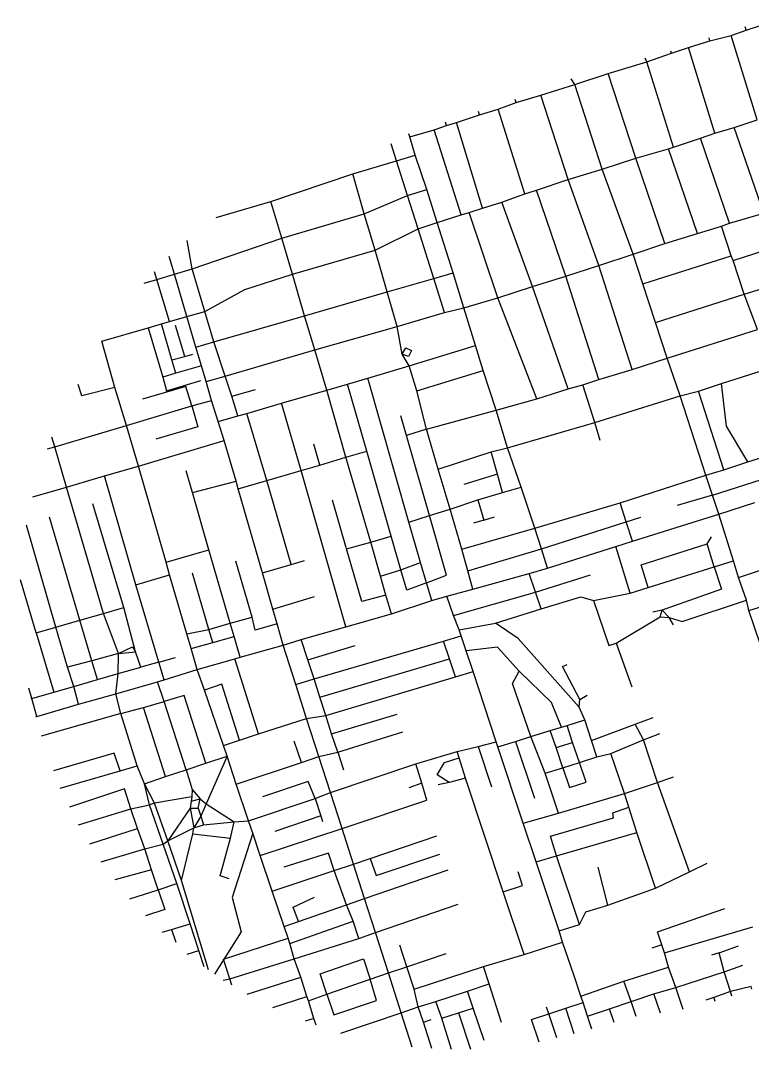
# Model space of a CAD drawing. Header units: metres. Extents: x 632808 to 637607, y 4836614 to 4839587.
# Drawn here: x 632808 to 634492, y 4836614 to 4838982 of the extents above; entities that cross this region are included whole.
import ezdxf

# ---------------------------------------------------------------- set-up
doc = ezdxf.new("R2010")
doc.units = ezdxf.units.M

msp = doc.modelspace()

# ---------------------------------------------------------------- linework, layer by layer
at = {"layer": 'ROADS'}
for points in [[(634478, 4838959.6), (634546.2, 4838981.8)], [(634443.5, 4838947.7), (634478, 4838959.6)], [(634478, 4838959.6), (634475.4, 4838967.6)], [(634345.1, 4838919.7), (634394.3, 4838935.2)], [(634394.3, 4838935.2), (634392.2, 4838941.9)], [(634394.3, 4838935.2), (634443.5, 4838947.7)], [(634503.2, 4838753.3), (634443.5, 4838947.7)], [(634249.4, 4838886.7), (634306.2, 4838907)], [(634306.2, 4838907), (634304.7, 4838911.2)], [(634306.2, 4838907), (634345.1, 4838919.7)], [(634405.8, 4838722.5), (634345.1, 4838919.7)], [(634160.5, 4838859.9), (634249.4, 4838886.7)], [(634249.4, 4838886.7), (634245.1, 4838895.4)], [(634310.6, 4838690.8), (634249.4, 4838886.7)], [(634083.8, 4838834.6), (634160.5, 4838859.9)], [(634223.9, 4838664.8), (634160.5, 4838859.9)], [(634005, 4838809.9), (634083.8, 4838834.6)], [(634083.8, 4838834.6), (634075.1, 4838847.6)], [(634146.2, 4838640.1), (634083.8, 4838834.6)], [(633948.8, 4838793.2), (634005, 4838809.9)], [(634068.2, 4838616.1), (634005, 4838809.9)], [(633906.9, 4838777.9), (633948.8, 4838793.2)], [(633948.8, 4838793.2), (633946.4, 4838799.9)], [(633811.3, 4838747), (633864, 4838765.2)], [(633864, 4838765.2), (633861.7, 4838772.4)], [(633864, 4838765.2), (633906.9, 4838777.9)], [(633968.3, 4838583), (633906.9, 4838777.9)], [(633759.4, 4838730.6), (633788.3, 4838740.2)], [(633788.3, 4838740.2), (633785.8, 4838748.2)], [(633788.3, 4838740.2), (633811.3, 4838747)], [(633870.9, 4838550.2), (633811.3, 4838747)], [(634449.9, 4838735.4), (634503.2, 4838753.3)], [(633703.8, 4838714.4), (633701.6, 4838721.3)], [(633703.8, 4838714.4), (633759.4, 4838730.6)], [(633821.6, 4838534.5), (633759.4, 4838730.6)], [(634372.6, 4838711.4), (634405.8, 4838722.5)], [(634405.8, 4838722.5), (634449.9, 4838735.4)], [(634518.4, 4838538.8), (634449.9, 4838735.4)], [(633673.1, 4838659.4), (633660.5, 4838698.5)], [(633716.3, 4838672), (633703.8, 4838714.4)], [(634310.6, 4838690.8), (634372.6, 4838711.4)], [(634439.6, 4838515.2), (634372.6, 4838711.4)], [(633673.1, 4838659.4), (633716.3, 4838672)], [(633742.5, 4838592.9), (633716.3, 4838672)], [(634223.9, 4838664.8), (634298.7, 4838686.6)], [(634298.7, 4838686.6), (634310.6, 4838690.8)], [(634365.7, 4838492), (634298.7, 4838686.6)], [(633572.6, 4838628.9), (633673.1, 4838659.4)], [(633698.4, 4838578.9), (633673.1, 4838659.4)], [(634146.2, 4838640.1), (634223.9, 4838664.8)], [(634290.7, 4838468.4), (634223.9, 4838664.8)], [(633383.5, 4838565.8), (633572.6, 4838628.9)], [(633598.4, 4838537.4), (633572.6, 4838628.9)], [(634068.2, 4838616.1), (634146.2, 4838640.1)], [(634217.5, 4838444.2), (634146.2, 4838640.1)], [(633995.2, 4838591.6), (634068.2, 4838616.1)], [(634138.6, 4838418.1), (634068.2, 4838616.1)], [(633598.4, 4838537.4), (633698.4, 4838578.9)], [(633698.4, 4838578.9), (633742.5, 4838592.9)], [(633722.8, 4838502.4), (633698.4, 4838578.9)], [(633766.5, 4838517.2), (633742.5, 4838592.9)], [(633915.1, 4838563.8), (633968.3, 4838583)], [(633968.3, 4838583), (633995.2, 4838591.6)], [(634062.9, 4838393.6), (633995.2, 4838591.6)], [(633258.2, 4838528.8), (633383.5, 4838565.8)], [(633409.3, 4838481.1), (633383.5, 4838565.8)], [(633840.5, 4838540), (633870.9, 4838550.2)], [(633870.9, 4838550.2), (633915.1, 4838563.8)], [(633986.3, 4838369.5), (633915.1, 4838563.8)], [(633409.3, 4838481.1), (633598.4, 4838537.4)], [(633623.7, 4838453.1), (633598.4, 4838537.4)], [(633766.5, 4838517.2), (633821.6, 4838534.5)], [(633821.6, 4838534.5), (633840.5, 4838540)], [(633906.2, 4838343.6), (633840.5, 4838540)], [(634439.6, 4838515.2), (634518.4, 4838538.8)], [(633623.7, 4838453.1), (633722.8, 4838502.4)], [(633722.8, 4838502.4), (633766.5, 4838517.2)], [(633759.1, 4838388.6), (633722.8, 4838502.4)], [(633803.2, 4838401.4), (633766.5, 4838517.2)], [(634365.7, 4838492), (634421.1, 4838508.8)], [(634421.1, 4838508.8), (634439.6, 4838515.2)], [(634443.2, 4838440.6), (634421.1, 4838508.8)], [(633203.1, 4838410.1), (633409.3, 4838481.1)], [(633434, 4838398.5), (633409.3, 4838481.1)], [(634290.7, 4838468.4), (634365.7, 4838492)], [(634447.6, 4838429.8), (634664.4, 4838499.6)], [(633203.1, 4838410.1), (633191.5, 4838475.9)], [(634217.5, 4838444.2), (634290.7, 4838468.4)], [(633162.2, 4838398), (633149.8, 4838439)], [(633434, 4838398.5), (633623.7, 4838453.1)], [(633651.4, 4838357.5), (633623.7, 4838453.1)], [(634138.6, 4838418.1), (634217.5, 4838444.2)], [(634239.8, 4838376.3), (634217.5, 4838444.2)], [(634239.8, 4838376.3), (634443.2, 4838440.6)], [(634447.6, 4838429.8), (634443.2, 4838440.6)], [(633162.2, 4838398), (633203.1, 4838410.1)], [(633231.8, 4838311.9), (633203.1, 4838410.1)], [(634062.9, 4838393.6), (634138.6, 4838418.1)], [(634215.3, 4838179.1), (634138.6, 4838418.1)], [(634473.1, 4838352.3), (634447.6, 4838429.8)], [(634473.1, 4838352.3), (634689.4, 4838419)], [(633092.2, 4838377.5), (633121.6, 4838386.1)], [(633121.6, 4838386.1), (633116.4, 4838403.5)], [(633121.6, 4838386.1), (633162.2, 4838398)], [(633150.8, 4838289), (633121.6, 4838386.1)], [(633190.7, 4838300.5), (633162.2, 4838398)], [(633231.8, 4838311.9), (633324, 4838363), (633434, 4838398.5)], [(633461.4, 4838302.4), (633434, 4838398.5)], [(633651.4, 4838357.5), (633759.1, 4838388.6)], [(633759.1, 4838388.6), (633803.2, 4838401.4)], [(633783.8, 4838309.6), (633759.1, 4838388.6)], [(633828.2, 4838320.7), (633803.2, 4838401.4)], [(633986.3, 4838369.5), (634062.9, 4838393.6)], [(634138.8, 4838156.1), (634062.9, 4838393.6)], [(633906.2, 4838343.6), (633986.3, 4838369.5)], [(634068, 4838134.4), (633986.3, 4838369.5)], [(634269.4, 4838287.2), (634239.8, 4838376.3)], [(633461.4, 4838302.4), (633651.4, 4838357.5)], [(633674.5, 4838277.7), (633651.4, 4838357.5)], [(633828.2, 4838320.7), (633906.2, 4838343.6)], [(633996, 4838111.4), (633906.2, 4838343.6)], [(634269.4, 4838287.2), (634473.1, 4838352.3)], [(634503.9, 4838270.6), (634473.1, 4838352.3)], [(633783.8, 4838309.6), (633828.2, 4838320.7)], [(633854.9, 4838234.4), (633828.2, 4838320.7)], [(633132.3, 4838283.7), (633150.8, 4838289)], [(633150.8, 4838289), (633190.7, 4838300.5)], [(633190.7, 4838300.5), (633231.8, 4838311.9)], [(633211.1, 4838230.4), (633190.7, 4838300.5)], [(633252.3, 4838242.5), (633231.8, 4838311.9)], [(633252.3, 4838242.5), (633461.4, 4838302.4)], [(633485.1, 4838223.7), (633461.4, 4838302.4)], [(633674.5, 4838277.7), (633783.8, 4838309.6)], [(632994.8, 4838244.1), (633101.7, 4838274.9)], [(633101.7, 4838274.9), (633132.3, 4838283.7)], [(633101.7, 4838274.9), (633135.3, 4838160.8)], [(633156.2, 4838200.7), (633132.3, 4838283.7)], [(633185.9, 4838208.9), (633164.2, 4838280.2)], [(633485.1, 4838223.7), (633674.5, 4838277.7)], [(633686.3, 4838214.2), (633674.5, 4838277.7)], [(634295.7, 4838204.6), (634269.4, 4838287.2)], [(634295.7, 4838204.6), (634503.9, 4838270.6)], [(633024.8, 4838137.4), (632994.6, 4838243.7)], [(633211.1, 4838230.4), (633252.3, 4838242.5)], [(633278.4, 4838163.8), (633252.3, 4838242.5)], [(633224.1, 4838187.6), (633211.1, 4838230.4)], [(633278.4, 4838163.8), (633485.1, 4838223.7)], [(633512.7, 4838131.4), (633485.1, 4838223.7)], [(633686.3, 4838214.2), (633694.6, 4838228.6), (633707.6, 4838222.4), (633700.9, 4838208.6), (633686.3, 4838214.2)], [(633702.4, 4838187.5), (633854.9, 4838234.4)], [(633872.5, 4838176.5), (633854.9, 4838234.4)], [(633156.2, 4838200.7), (633185.9, 4838208.9)], [(633165.1, 4838170.5), (633156.2, 4838200.7)], [(633185.9, 4838208.9), (633204.7, 4838214.1)], [(633702.4, 4838187.5), (633686.3, 4838214.2)], [(634215.3, 4838179.1), (634295.7, 4838204.6)], [(634325.7, 4838118.2), (634295.7, 4838204.6)], [(633165.1, 4838170.5), (633135.3, 4838160.8)], [(633224.1, 4838187.6), (633165.1, 4838170.5)], [(633235.2, 4838151.3), (633224.1, 4838187.6)], [(633606.7, 4838158.5), (633702.4, 4838187.5)], [(633720.1, 4838129.8), (633702.4, 4838187.5)], [(633720.1, 4838129.8), (633872.5, 4838176.5)], [(633902.7, 4838085.2), (633872.5, 4838176.5)], [(634138.8, 4838156.1), (634215.3, 4838179.1)], [(634420.9, 4838146.2), (634534.2, 4838182.6)], [(633135.3, 4838160.8), (633143.8, 4838130), (633222.9, 4838153.3)], [(633235.2, 4838151.3), (633278.4, 4838163.8)], [(633247.3, 4838107.7), (633235.2, 4838151.3)], [(633294.4, 4838117.5), (633278.4, 4838163.8)], [(633560.6, 4838145.3), (633606.7, 4838158.5)], [(633701.7, 4837827.7), (633606.7, 4838158.5)], [(634101.7, 4838143.7), (634138.8, 4838156.1)], [(633024.8, 4838137.4), (632948.8, 4838118.1), (632940.5, 4838144.1)], [(633051.4, 4838050.3), (633024.8, 4838137.4)], [(633201.9, 4838094.8), (633188.4, 4838139.4), (633088.3, 4838110.5)], [(633294.4, 4838117.5), (633348.4, 4838133)], [(633408.1, 4838101.3), (633512.7, 4838131.4)], [(633512.7, 4838131.4), (633560.6, 4838145.3)], [(633556.7, 4837976.8), (633512.7, 4838131.4)], [(633605.1, 4837990.9), (633560.6, 4838145.3)], [(633741.9, 4838041.7), (633720.1, 4838129.8)], [(633996, 4838111.4), (634068, 4838134.4)], [(634068, 4838134.4), (634101.7, 4838143.7)], [(634129.1, 4838056.6), (634101.7, 4838143.7)], [(634325.7, 4838118.2), (634367.9, 4838128.6)], [(634367.9, 4838128.6), (634420.9, 4838146.2)], [(634426.6, 4837947.8), (634367.9, 4838128.6)], [(634481.8, 4837966), (634432.5, 4838048.3), (634420.9, 4838146.2)], [(633201.9, 4838094.8), (633247.3, 4838107.7)], [(633262.3, 4838059), (633247.3, 4838107.7)], [(633307.8, 4838072), (633294.4, 4838117.5)], [(633328.8, 4838077.9), (633408.1, 4838101.3)], [(633453.5, 4837946.3), (633408.1, 4838101.3)], [(633902.7, 4838085.2), (633996, 4838111.4)], [(634129.1, 4838056.6), (634325.7, 4838118.2)], [(634385.2, 4837935.6), (634325.7, 4838118.2)], [(633051.4, 4838050.3), (633201.9, 4838094.8)], [(633201.9, 4838094.8), (633215.8, 4838047.1), (633118.9, 4838018.6)], [(633307.8, 4838072), (633328.8, 4838077.9)], [(633374.5, 4837923.2), (633328.8, 4838077.9)], [(633741.9, 4838041.7), (633902.7, 4838085.2)], [(633928.8, 4837998.3), (633902.7, 4838085.2)], [(633262.3, 4838059), (633307.8, 4838072)], [(633276.2, 4838015.4), (633262.3, 4838059)], [(633696, 4838027.1), (633682.8, 4838072.3)], [(633928.8, 4837998.3), (634129.1, 4838056.6)], [(634141.9, 4838015.7), (634129.1, 4838056.6)], [(632886.7, 4838001.1), (633051.4, 4838050.3)], [(633079, 4837956), (633051.4, 4838050.3)], [(633741.9, 4838041.7), (633696, 4838027.1)], [(633769.2, 4837949.2), (633741.9, 4838041.7)], [(632886.7, 4838001.1), (632880.2, 4838022.8)], [(633079, 4837956), (633276.2, 4838015.4)], [(633304.1, 4837922), (633276.2, 4838015.4)], [(633496.5, 4837958.8), (633483.1, 4838006.7)], [(633748.8, 4837843.1), (633696, 4838027.1)], [(632870.2, 4837996.3), (632886.7, 4838001.1)], [(632913.6, 4837908.2), (632886.7, 4838001.1)], [(633556.7, 4837976.8), (633605.1, 4837990.9)], [(633660.8, 4837795.5), (633605.1, 4837990.9)], [(633769.2, 4837949.2), (633891.1, 4837989.2)], [(633891.1, 4837989.2), (633928.8, 4837998.3)], [(633905.4, 4837937.9), (633891.1, 4837989.2)], [(633959.7, 4837907.8), (633928.8, 4837998.3)], [(634481.8, 4837966), (634594.2, 4838001.3)], [(633453.5, 4837946.3), (633496.5, 4837958.8)], [(633496.5, 4837958.8), (633556.7, 4837976.8)], [(633614, 4837781.3), (633556.7, 4837976.8)], [(634426.6, 4837947.8), (634481.8, 4837966)], [(632913.6, 4837908.2), (633001, 4837934.2)], [(633001, 4837934.2), (633079, 4837956)], [(633073.5, 4837683.3), (633001, 4837934.2)], [(633142.7, 4837735.5), (633079, 4837956)], [(633203.3, 4837895.9), (633189.1, 4837945.7)], [(633374.5, 4837923.2), (633453.5, 4837946.3)], [(633556.8, 4837586.3), (633453.5, 4837946.3)], [(633796.4, 4837857.2), (633769.2, 4837949.2)], [(633905.4, 4837937.9), (633827.9, 4837913.8)], [(633917.1, 4837895.5), (633905.4, 4837937.9)], [(634188, 4837872.1), (634385.2, 4837935.6)], [(634385.2, 4837935.6), (634426.6, 4837947.8)], [(634400.3, 4837889.3), (634385.2, 4837935.6)], [(634400.3, 4837889.3), (634608.9, 4837956.6)], [(633203.3, 4837895.9), (633304.1, 4837922)], [(633308.7, 4837903.8), (633304.1, 4837922)], [(633308.7, 4837903.8), (633374.5, 4837923.2)], [(633430.4, 4837730.2), (633374.5, 4837923.2)], [(632836.2, 4837885.5), (632913.6, 4837908.2)], [(632998.6, 4837617.1), (632913.6, 4837908.2)], [(633241.1, 4837763.7), (633203.3, 4837895.9)], [(633364.5, 4837710.6), (633308.7, 4837903.8)], [(633860.3, 4837879), (633917.1, 4837895.5)], [(633917.1, 4837895.5), (633959.7, 4837907.8)], [(633991.6, 4837813.9), (633959.7, 4837907.8)], [(634400.3, 4837889.3), (634319, 4837865.8)], [(634414.6, 4837845.7), (634400.3, 4837889.3)], [(633045.2, 4837630.9), (632974.4, 4837869.9)], [(633557.9, 4837766.4), (633525.6, 4837878.4)], [(633796.4, 4837857.2), (633860.3, 4837879)], [(633860.3, 4837879), (633874.4, 4837832.1)], [(633991.6, 4837813.9), (634188, 4837872.1)], [(634201.8, 4837828.2), (634188, 4837872.1)], [(634414.6, 4837845.7), (634497.4, 4837872.7)], [(632944.4, 4837601.9), (632874.5, 4837839.1)], [(633701.7, 4837827.7), (633748.8, 4837843.1)], [(633741.7, 4837687.5), (633788.4, 4837705.2), (633748.8, 4837843.1)], [(633748.8, 4837843.1), (633796.4, 4837857.2)], [(633823.5, 4837765.2), (633796.4, 4837857.2)], [(633874.4, 4837832.1), (633898.6, 4837839.4)], [(634201.8, 4837828.2), (634235.5, 4837839.2)], [(634216.5, 4837783.5), (634414.6, 4837845.7)], [(634448.5, 4837738.2), (634414.6, 4837845.7)], [(632889, 4837586), (632821.2, 4837820.2)], [(633728.1, 4837734.4), (633701.7, 4837827.7)], [(633874.4, 4837832.1), (633850, 4837825)], [(634006.6, 4837766.3), (634201.8, 4837828.2)], [(634216.5, 4837783.5), (634201.8, 4837828.2)], [(633614, 4837781.3), (633660.8, 4837795.5)], [(633683, 4837718.1), (633660.8, 4837795.5)], [(633823.5, 4837765.2), (633991.6, 4837813.9)], [(634006.6, 4837766.3), (633991.6, 4837813.9)], [(634387.6, 4837777.5), (634398.1, 4837793.4)], [(633557.9, 4837766.4), (633614, 4837781.3)], [(633635.9, 4837703.3), (633614, 4837781.3)], [(634020.7, 4837721.5), (634177.8, 4837771.2)], [(634177.8, 4837771.2), (634216.5, 4837783.5)], [(634210.6, 4837663.9), (634177.8, 4837771.2)], [(634251.9, 4837676.9), (634236.1, 4837729), (634387.6, 4837777.5)], [(634404.4, 4837724.9), (634387.6, 4837777.5)], [(633142.7, 4837735.5), (633241.1, 4837763.7)], [(633290.3, 4837594.7), (633241.1, 4837763.7)], [(633648.7, 4837659.2), (633593.1, 4837644.5), (633557.9, 4837766.4)], [(633836.9, 4837715.3), (633823.5, 4837765.2)], [(633836.9, 4837715.3), (634006.6, 4837766.3)], [(634020.7, 4837721.5), (634006.6, 4837766.3)], [(633150.9, 4837706.3), (633142.7, 4837735.5)], [(633341.2, 4837608.7), (633303.3, 4837737.8)], [(633364.5, 4837710.6), (633430.4, 4837730.2)], [(633430.4, 4837730.2), (633461.4, 4837739.1)], [(633683, 4837718.1), (633728.1, 4837734.4)], [(633741.7, 4837687.5), (633728.1, 4837734.4)], [(633978.2, 4837709.3), (634020.7, 4837721.5)], [(634251.9, 4837676.9), (634404.4, 4837724.9)], [(634404.4, 4837724.9), (634421, 4837672.9), (634284.4, 4837625.1)], [(634404.4, 4837724.9), (634448.5, 4837738.2)], [(634460.1, 4837699.9), (634448.5, 4837738.2)], [(634460.1, 4837699.9), (634543, 4837727.4)], [(633073.5, 4837683.3), (633150.9, 4837706.3)], [(633190.2, 4837570.3), (633150.9, 4837706.3)], [(633241.3, 4837580.4), (633203.6, 4837710)], [(633388.2, 4837627.1), (633364.5, 4837710.6)], [(633635.9, 4837703.3), (633683, 4837718.1)], [(633648.7, 4837659.2), (633635.9, 4837703.3)], [(633741.7, 4837687.5), (633696.9, 4837671.1), (633683, 4837718.1)], [(633848.6, 4837673.5), (633836.9, 4837715.3)], [(633848.6, 4837673.5), (633978.2, 4837709.3)], [(633992.8, 4837666.3), (633978.2, 4837709.3)], [(633992.8, 4837666.3), (634119.2, 4837706.1)], [(634478.1, 4837647.7), (634460.1, 4837699.9)], [(632843.5, 4837573.1), (632808, 4837694.5)], [(633126.2, 4837505), (633073.5, 4837683.3)], [(633754.5, 4837646.8), (633741.7, 4837687.5)], [(633789.1, 4837656.8), (633848.6, 4837673.5)], [(634210.6, 4837663.9), (634251.9, 4837676.9)], [(633388.2, 4837627.1), (633484.4, 4837656.7)], [(633661.7, 4837616.8), (633648.7, 4837659.2)], [(633754.5, 4837646.8), (633789.1, 4837656.8)], [(633803.9, 4837612.9), (633789.1, 4837656.8)], [(633803.9, 4837612.9), (633992.8, 4837666.3)], [(634005.8, 4837627.7), (633992.8, 4837666.3)], [(634005.8, 4837627.7), (634097.2, 4837655.9), (634126.6, 4837647.4)], [(634126.6, 4837647.4), (634210.6, 4837663.9)], [(634483.8, 4837623.8), (634595.2, 4837658.8)], [(632998.6, 4837617.1), (633045.2, 4837630.9)], [(633072.1, 4837528.9), (633045.2, 4837630.9)], [(633398.5, 4837593.5), (633388.2, 4837627.1)], [(633661.7, 4837616.8), (633754.5, 4837646.8)], [(633900.9, 4837595.3), (634005.8, 4837627.7)], [(634126.6, 4837647.4), (634161.4, 4837543.5), (634178.8, 4837548.9)], [(634300.2, 4837608.4), (634330.5, 4837599.1), (634478.1, 4837647.7)], [(634483.8, 4837623.8), (634478.1, 4837647.7)], [(632889, 4837586), (632944.4, 4837601.9)], [(632944.4, 4837601.9), (632998.6, 4837617.1)], [(632972, 4837508.2), (632944.4, 4837601.9)], [(633033.4, 4837525.1), (632998.6, 4837617.1)], [(633290.3, 4837594.7), (633341.2, 4837608.7)], [(633398.5, 4837593.5), (633347.5, 4837579.1), (633341.2, 4837608.7)], [(633556.8, 4837586.3), (633661.7, 4837616.8)], [(633817.1, 4837580), (633803.9, 4837612.9)], [(634178.8, 4837548.9), (634279.8, 4837609.2)], [(634284.4, 4837625.1), (634263.3, 4837620.1)], [(634279.8, 4837609.2), (634284.4, 4837625.1)], [(634279.8, 4837609.2), (634300.2, 4837608.4)], [(634300.2, 4837608.4), (634284.4, 4837625.1)], [(634310.7, 4837591.1), (634300.2, 4837608.4)], [(634509.7, 4837547.8), (634483.8, 4837623.8)], [(632843.5, 4837573.1), (632889, 4837586)], [(632916.3, 4837493.6), (632889, 4837586)], [(633190.2, 4837570.3), (633241.3, 4837580.4)], [(633241.3, 4837580.4), (633290.3, 4837594.7)], [(633250.1, 4837550.4), (633241.3, 4837580.4)], [(633299.1, 4837564.4), (633290.3, 4837594.7)], [(633412.6, 4837544.2), (633398.5, 4837593.5)], [(633453.8, 4837557.3), (633556.8, 4837586.3)], [(633817.1, 4837580), (633900.9, 4837595.3)], [(633821.8, 4837565.9), (633817.1, 4837580)], [(634093.5, 4837401.4), (633952.9, 4837559.4), (633900.9, 4837595.3)], [(632843.5, 4837573.1), (632884.2, 4837436.5)], [(633200.2, 4837536.4), (633190.2, 4837570.3)], [(633250.1, 4837550.4), (633299.1, 4837564.4)], [(633313, 4837516.9), (633299.1, 4837564.4)], [(633412.6, 4837544.2), (633453.8, 4837557.3)], [(633469.1, 4837510.6), (633453.8, 4837557.3)], [(633781.4, 4837553.5), (633821.8, 4837565.9)], [(633833.6, 4837531.3), (633821.8, 4837565.9)], [(633033.4, 4837525.1), (633065.8, 4837540.5), (633072.1, 4837528.9)], [(633200.2, 4837536.4), (633250.1, 4837550.4)], [(633214.5, 4837488.2), (633200.2, 4837536.4)], [(633313, 4837516.9), (633412.6, 4837544.2)], [(633441.2, 4837453.8), (633412.6, 4837544.2)], [(633469.1, 4837510.6), (633578.1, 4837543.5)], [(633483.5, 4837466.6), (633781.4, 4837553.5)], [(633794.9, 4837513.3), (633781.4, 4837553.5)], [(633955.7, 4837484.6), (633905.6, 4837540.1), (633833.6, 4837531.3)], [(633849.3, 4837483.4), (633833.6, 4837531.3)], [(634178.8, 4837548.9), (634214.8, 4837448.5)], [(632972, 4837508.2), (632916.3, 4837493.6)], [(633033.4, 4837525.1), (632972, 4837508.2)], [(632984.6, 4837465.6), (632972, 4837508.2)], [(633032.2, 4837479.1), (633033.4, 4837525.1)], [(633033.4, 4837525.1), (633072.1, 4837528.9)], [(633084.8, 4837493.4), (633072.1, 4837528.9)], [(633126.2, 4837505), (633164.1, 4837516)], [(633214.5, 4837488.2), (633301, 4837513.1)], [(633301, 4837513.1), (633313, 4837516.9)], [(633355.6, 4837340), (633301, 4837513.1)], [(633483.5, 4837466.6), (633469.1, 4837510.6)], [(633496.5, 4837424.7), (633794.9, 4837513.3)], [(633808.8, 4837471.4), (633794.9, 4837513.3)], [(632930.5, 4837449.6), (632916.3, 4837493.6)], [(633032.2, 4837479.1), (633084.8, 4837493.4)], [(633126.2, 4837505), (633084.8, 4837493.4)], [(633138.1, 4837464.6), (633126.2, 4837505)], [(633138.1, 4837464.6), (633214.5, 4837488.2)], [(633230.9, 4837440.9), (633214.5, 4837488.2)], [(633982.5, 4837334), (633939.8, 4837455.8), (633955.7, 4837484.6)], [(634052.5, 4837355.9), (634030, 4837412.5), (633955.7, 4837484.6)], [(634095.3, 4837419.1), (634055.4, 4837494.9), (634065.9, 4837500.1)], [(632930.5, 4837449.6), (632984.6, 4837465.6)], [(632984.6, 4837465.6), (633032.2, 4837479.1)], [(633027.5, 4837432.4), (633032.2, 4837479.1)], [(633027.5, 4837432.4), (633122.9, 4837460.2)], [(633122.9, 4837460.2), (633138.1, 4837464.6)], [(633138.4, 4837414.5), (633122.9, 4837460.2)], [(633441.2, 4837453.8), (633483.5, 4837466.6)], [(633496.5, 4837424.7), (633483.5, 4837466.6)], [(633510.1, 4837382.7), (633808.8, 4837471.4)], [(633808.8, 4837471.4), (633849.3, 4837483.4)], [(633902.6, 4837322.2), (633849.3, 4837483.4)], [(632833.7, 4837421.7), (632826.6, 4837445.6)], [(632833.7, 4837421.7), (632884.2, 4837436.5)], [(632884.2, 4837436.5), (632930.5, 4837449.6)], [(632941.4, 4837408.7), (632930.5, 4837449.6)], [(633311.6, 4837325.8), (633271.1, 4837454.5), (633230.9, 4837440.9)], [(633275.1, 4837313.7), (633230.9, 4837440.9)], [(633466.2, 4837375.8), (633441.2, 4837453.8)], [(632833.7, 4837421.7), (632831.4, 4837421)], [(632845.5, 4837380), (632833.7, 4837421.7)], [(632941.4, 4837408.7), (633027.5, 4837432.4)], [(633039, 4837386.9), (633027.5, 4837432.4)], [(633091.2, 4837400.9), (633138.4, 4837414.5)], [(633234, 4837273), (633184.3, 4837428.3), (633138.4, 4837414.5)], [(633188.8, 4837257.4), (633138.4, 4837414.5)], [(633510.1, 4837382.7), (633496.5, 4837424.7)], [(634093.5, 4837401.4), (634095.3, 4837419.1)], [(634095.3, 4837419.1), (634111.8, 4837429.3)], [(632845.5, 4837380), (632941.4, 4837408.7)], [(633039, 4837386.9), (633091.2, 4837400.9)], [(633141.5, 4837242), (633091.2, 4837400.9)], [(634106.6, 4837372.8), (634093.5, 4837401.4)], [(632843, 4837379.3), (632845.5, 4837380)], [(633039, 4837386.9), (632855.3, 4837334.8)], [(633076.3, 4837267), (633039, 4837386.9)], [(633355.6, 4837340), (633466.2, 4837375.8)], [(633466.2, 4837375.8), (633510.1, 4837382.7)], [(633494.6, 4837287.9), (633466.2, 4837375.8)], [(633523.8, 4837340.5), (633510.1, 4837382.7)], [(633523.8, 4837340.5), (633674.2, 4837385.5)], [(634065.7, 4837359.7), (634106.6, 4837372.8)], [(634121.9, 4837325), (634106.6, 4837372.8)], [(634222.1, 4837362.6), (634263.5, 4837377.7)], [(633537.8, 4837298.2), (633687.7, 4837344.9)], [(633982.5, 4837334), (634027, 4837347.8)], [(634027, 4837347.8), (634052.5, 4837355.9)], [(634040.2, 4837308.5), (634027, 4837347.8)], [(634052.5, 4837355.9), (634065.7, 4837359.7)], [(634078.3, 4837320.2), (634065.7, 4837359.7)], [(634121.9, 4837325), (634222.1, 4837362.6)], [(634241.8, 4837326.8), (634222.1, 4837362.6)], [(633275.1, 4837313.7), (633311.6, 4837325.8)], [(633311.6, 4837325.8), (633355.6, 4837340)], [(633454.3, 4837274.6), (633437.6, 4837323.5)], [(633537.8, 4837298.2), (633523.8, 4837340.5)], [(633860.6, 4837311), (633902.6, 4837322.2)], [(633906.4, 4837310.3), (633902.6, 4837322.2)], [(633906.4, 4837310.3), (633946.7, 4837322.9)], [(633946.7, 4837322.9), (633982.5, 4837334)], [(633946.7, 4837322.9), (633990.4, 4837191.9)], [(634014.9, 4837249.9), (633982.5, 4837334)], [(634040.2, 4837308.5), (634078.3, 4837320.2)], [(634093.9, 4837274.7), (634078.3, 4837320.2)], [(634134.2, 4837287.5), (634121.9, 4837325)], [(634166, 4837295.3), (634241.8, 4837326.8)], [(634241.8, 4837326.8), (634278.9, 4837340.9)], [(634273.3, 4837228.6), (634241.8, 4837326.8)], [(633037, 4837255.5), (633023.7, 4837295.8), (632883.9, 4837255.1)], [(633283, 4837288.9), (633275.1, 4837313.7)], [(633494.6, 4837287.9), (633537.8, 4837298.2)], [(633537.8, 4837298.2), (633550.8, 4837257.7)], [(633717.2, 4837271.5), (633812.3, 4837299.3)], [(633812.3, 4837299.3), (633860.6, 4837311)], [(633816.9, 4837285.2), (633812.3, 4837299.3)], [(633860.6, 4837311), (633891.7, 4837218.1)], [(633964.8, 4837134.4), (633906.4, 4837310.3)], [(634055.6, 4837262.4), (634040.2, 4837308.5)], [(634134.2, 4837287.5), (634166, 4837295.3)], [(634197.4, 4837202.8), (634166, 4837295.3)], [(633188.8, 4837257.4), (633234, 4837273)], [(633234, 4837273), (633283, 4837288.9)], [(633283, 4837288.9), (633235.3, 4837179.5)], [(633304.4, 4837224.6), (633283, 4837288.9)], [(633304.4, 4837224.6), (633454.3, 4837274.6)], [(633454.3, 4837274.6), (633494.6, 4837287.9)], [(633521.1, 4837205.4), (633494.6, 4837287.9)], [(633521.1, 4837205.4), (633717.2, 4837271.5)], [(633731.7, 4837226.4), (633717.2, 4837271.5)], [(633794.1, 4837228.3), (633766.3, 4837246.1), (633783.6, 4837274.6), (633816.9, 4837285.2)], [(633832, 4837238.3), (633816.9, 4837285.2)], [(634055.6, 4837262.4), (634071, 4837216.6), (634109.2, 4837229.3), (634093.9, 4837274.7)], [(634055.6, 4837262.4), (634093.9, 4837274.7)], [(634093.9, 4837274.7), (634134.2, 4837287.5)], [(632899.3, 4837215.2), (633037, 4837255.5)], [(633037, 4837255.5), (633076.3, 4837267)], [(633093.1, 4837225.5), (633076.3, 4837267)], [(633141.5, 4837242), (633188.8, 4837257.4)], [(633188.8, 4837257.4), (633202.8, 4837212.4)], [(634014.9, 4837249.9), (634055.6, 4837262.4)], [(634045.7, 4837158.1), (634014.9, 4837249.9)], [(633093.1, 4837225.5), (633141.5, 4837242)], [(633104.3, 4837177.2), (633093.1, 4837225.5)], [(633116, 4837180.9), (633093.1, 4837225.5)], [(633332.3, 4837140.4), (633304.4, 4837224.6)], [(633486.1, 4837191.3), (633469.6, 4837230.4), (633364.8, 4837195.6)], [(633547.8, 4837122.3), (633742.9, 4837187.6), (633731.7, 4837226.4)], [(633731.7, 4837226.4), (633701.7, 4837216.3)], [(633794.1, 4837228.3), (633768.8, 4837223)], [(633832, 4837238.3), (633794.1, 4837228.3)], [(633918.8, 4836976.7), (633832, 4837238.3)], [(634197.4, 4837202.8), (634273.3, 4837228.6)], [(634273.3, 4837228.6), (634310.3, 4837241.2)], [(634347.2, 4837023), (634273.3, 4837228.6)], [(633061.6, 4837167.6), (633047.2, 4837213.8), (632920.2, 4837171.9)], [(633202.8, 4837212.4), (633201.8, 4837195.1)], [(633202.8, 4837212.4), (633221.2, 4837191)], [(633486.1, 4837191.3), (633521.1, 4837205.4)], [(633547.8, 4837122.3), (633521.1, 4837205.4)], [(634045.7, 4837158.1), (634197.4, 4837202.8)], [(634207.5, 4837171.4), (634197.4, 4837202.8)], [(633061.6, 4837167.6), (633104.3, 4837177.2)], [(633116, 4837180.9), (633104.3, 4837177.2)], [(633136.3, 4837086.4), (633104.3, 4837177.2)], [(633201.8, 4837195.1), (633116, 4837180.9)], [(633146.9, 4837093.8), (633116, 4837180.9)], [(633200.3, 4837185), (633198.2, 4837169)], [(633201.8, 4837195.1), (633200.3, 4837185)], [(633200.3, 4837185), (633221.2, 4837191)], [(633216.3, 4837169.3), (633221.2, 4837191)], [(633221.2, 4837191), (633235.3, 4837179.5)], [(633235.3, 4837179.5), (633222.4, 4837150.7)], [(633235.3, 4837179.5), (633299.3, 4837137.9)], [(633332.3, 4837140.4), (633486.1, 4837191.3)], [(633486.1, 4837191.3), (633498.9, 4837151.8)], [(632940.9, 4837130.6), (633061.6, 4837167.6)], [(633076.9, 4837122.3), (633061.6, 4837167.6)], [(633198.2, 4837169), (633146.9, 4837093.8)], [(633198.2, 4837169), (633216.3, 4837169.3)], [(633198.2, 4837169), (633206.9, 4837124)], [(633216.3, 4837169.3), (633222.4, 4837150.7)], [(633964.8, 4837134.4), (634045.7, 4837158.1)], [(634041.2, 4837059.7), (634027.1, 4837104.9), (634172.4, 4837146.8), (634170.6, 4837158.5), (634207.5, 4837171.4)], [(634226.1, 4837113.6), (634207.5, 4837171.4)], [(633222.4, 4837150.7), (633206.9, 4837124)], [(633206.9, 4837124), (633228.9, 4837131)], [(633222.4, 4837150.7), (633228.9, 4837131)], [(633228.9, 4837131), (633299.3, 4837137.9)], [(633290.7, 4837100.1), (633299.3, 4837137.9)], [(633299.3, 4837137.9), (633332.3, 4837140.4)], [(633342.1, 4837111.9), (633332.3, 4837140.4)], [(633498.9, 4837151.8), (633392.7, 4837115.8)], [(633498.9, 4837151.8), (633503.1, 4837138.9)], [(633994.2, 4837046), (633964.8, 4837134.4)], [(632967.1, 4837087.4), (633076.9, 4837122.3)], [(633093.6, 4837075.9), (633076.9, 4837122.3)], [(633146.9, 4837093.8), (633206.9, 4837124)], [(633177.9, 4837002.4), (633204.6, 4837110.1)], [(633204.6, 4837110.1), (633206.9, 4837124)], [(633204.6, 4837110.1), (633290.7, 4837100.1)], [(633342.1, 4837111.9), (633294.6, 4836964), (633315.4, 4836885), (633254, 4836787.3)], [(633359.2, 4837060.1), (633342.1, 4837111.9)], [(633359.2, 4837060.1), (633547.8, 4837122.3)], [(633574.2, 4837040), (633547.8, 4837122.3)], [(633612.4, 4837053.4), (633765.9, 4837105.2)], [(634041.2, 4837059.7), (634226.1, 4837113.6)], [(634268.7, 4836985.5), (634226.1, 4837113.6)], [(633093.6, 4837075.9), (633136.3, 4837086.4)], [(633136.3, 4837086.4), (633146.9, 4837093.8)], [(633167.3, 4836995.6), (633136.3, 4837086.4)], [(633177.9, 4837002.4), (633146.9, 4837093.8)], [(633287.9, 4837006.4), (633267.3, 4837013.2), (633290.7, 4837100.1)], [(632993.4, 4837045.4), (633093.6, 4837075.9)], [(633109.3, 4837027.2), (633093.6, 4837075.9)], [(633386.8, 4836978.2), (633359.2, 4837060.1)], [(633529.4, 4837025.7), (633516.8, 4837065.8), (633413.7, 4837033.2)], [(633612.4, 4837053.4), (633626.3, 4837014.4), (633772.5, 4837063.2)], [(633994.2, 4837046), (634041.2, 4837059.7)], [(634094.5, 4836901.4), (634041.2, 4837059.7)], [(633529.4, 4837025.7), (633574.2, 4837040)], [(633574.2, 4837040), (633612.4, 4837053.4)], [(633599.5, 4836961), (633574.2, 4837040)], [(634047.2, 4836887), (633994.2, 4837046)], [(634159.3, 4836946.2), (634137.4, 4837033.8)], [(634347.2, 4837023), (634387.7, 4837042.7)], [(633109.3, 4837027.2), (633024.6, 4837004.3)], [(633124.8, 4836981.5), (633109.3, 4837027.2)], [(633386.8, 4836978.2), (633529.4, 4837025.7)], [(633558, 4836947.1), (633529.4, 4837025.7)], [(633599.5, 4836961), (633791.7, 4837027.3)], [(633918.8, 4836976.7), (633963.2, 4836991.6), (633952.8, 4837022.6)], [(634268.7, 4836985.5), (634347.2, 4837023)], [(633124.8, 4836981.5), (633167.3, 4836995.6)], [(633197.9, 4836903.4), (633167.3, 4836995.6)], [(633240.3, 4836797.2), (633177.9, 4837002.4)], [(633059.6, 4836960.2), (633124.8, 4836981.5)], [(633124.8, 4836981.5), (633139.7, 4836936.1), (633095.6, 4836921.6)], [(633414.2, 4836896.9), (633386.8, 4836978.2)], [(633447.5, 4836908.5), (633435.3, 4836941.6), (633484.6, 4836964.4)], [(633967.2, 4836832.1), (633918.8, 4836976.7)], [(634159.3, 4836946.2), (634268.7, 4836985.5)], [(633447.5, 4836908.5), (633558, 4836947.1)], [(633558, 4836947.1), (633599.5, 4836961)], [(633573.3, 4836909.2), (633558, 4836947.1)], [(633624.8, 4836883.2), (633599.5, 4836961)], [(633624.8, 4836883.2), (633815.3, 4836948.2)], [(634094.5, 4836901.4), (634109, 4836930.4), (634159.3, 4836946.2)], [(634283.4, 4836854.7), (634273.5, 4836884.6), (634429, 4836938.3)], [(633155.6, 4836889.7), (633197.9, 4836903.4)], [(633218.2, 4836841.5), (633197.9, 4836903.4)], [(633414.2, 4836896.9), (633447.5, 4836908.5)], [(633423.7, 4836869.8), (633414.2, 4836896.9)], [(633427.2, 4836858.1), (633573.3, 4836909.2)], [(633586.2, 4836869.3), (633573.3, 4836909.2)], [(634047.2, 4836887), (634094.5, 4836901.4)], [(634289.8, 4836836.2), (634493.1, 4836895.9)], [(633133.7, 4836883.6), (633155.6, 4836889.7)], [(633155.6, 4836889.7), (633164.9, 4836860.7)], [(633289.6, 4836776.5), (633275.1, 4836821.4), (633423.7, 4836869.8)], [(633427.2, 4836858.1), (633423.7, 4836869.8)], [(633437.8, 4836822.8), (633586.2, 4836869.3)], [(633586.2, 4836869.3), (633624.8, 4836883.2)], [(633654.8, 4836790), (633624.8, 4836883.2)], [(634055.3, 4836860.8), (634047.2, 4836887)], [(633437.8, 4836822.8), (633427.2, 4836858.1)], [(633696.7, 4836804.3), (633680.8, 4836854.1)], [(633967.2, 4836832.1), (634055.3, 4836860.8)], [(634080.9, 4836786), (634055.3, 4836860.8)], [(634283.4, 4836854.7), (634260.4, 4836846.8)], [(634289.8, 4836836.2), (634283.4, 4836854.7)], [(634415.3, 4836836.6), (634459.9, 4836852.3)], [(633191.1, 4836832.9), (633218.2, 4836841.5)], [(633230.5, 4836804.3), (633218.2, 4836841.5)], [(633289.6, 4836776.5), (633437.8, 4836822.8)], [(633452.6, 4836780.4), (633437.8, 4836822.8)], [(633513.1, 4836740.8), (633497.5, 4836788), (633597.4, 4836822.4), (633612.8, 4836775.5)], [(633696.7, 4836804.3), (633787.2, 4836834.9)], [(633873.3, 4836804.8), (633967.2, 4836832.1)], [(634298.8, 4836803.4), (634289.8, 4836836.2)], [(634415.3, 4836836.6), (634398.3, 4836830.8)], [(634427.4, 4836792.7), (634415.3, 4836836.6)], [(633654.8, 4836790), (633696.7, 4836804.3)], [(633713.6, 4836752.7), (633696.7, 4836804.3)], [(633713.6, 4836752.7), (633873.3, 4836804.8)], [(633886.5, 4836764.6), (633873.3, 4836804.8)], [(634196.5, 4836771), (634298.8, 4836803.4)], [(634316, 4836756.6), (634298.8, 4836803.4)], [(634427.4, 4836792.7), (634470.2, 4836808)], [(633274.5, 4836773.2), (633289.6, 4836776.5)], [(633294.3, 4836761.6), (633289.6, 4836776.5)], [(633329.2, 4836741), (633452.6, 4836780.4)], [(633466.5, 4836736), (633452.6, 4836780.4)], [(633513.1, 4836740.8), (633528.6, 4836693.6), (633627.2, 4836726.7), (633612.8, 4836775.5)], [(633513.1, 4836740.8), (633612.8, 4836775.5)], [(633612.8, 4836775.5), (633654.8, 4836790)], [(633684, 4836698.4), (633654.8, 4836790)], [(634097.6, 4836736.2), (634080.9, 4836786)], [(634316, 4836756.6), (634427.4, 4836792.7)], [(634441.7, 4836747.2), (634427.4, 4836792.7)], [(633723.2, 4836711.9), (633713.6, 4836752.7)], [(633836.4, 4836748.4), (633886.5, 4836764.6)], [(633914.3, 4836676.3), (633886.5, 4836764.6)], [(634097.6, 4836736.2), (634196.5, 4836771)], [(634212.8, 4836724.1), (634196.5, 4836771)], [(634265.2, 4836741.9), (634316, 4836756.6)], [(634332.9, 4836706.2), (634316, 4836756.6)], [(634491.1, 4836752.9), (634489.2, 4836759.2), (634441.7, 4836747.2)], [(633388.4, 4836710.8), (633466.5, 4836736)], [(633470.4, 4836726), (633466.5, 4836736)], [(633470.4, 4836726), (633513.1, 4836740.8)], [(633483.1, 4836685.5), (633470.4, 4836726)], [(633763.2, 4836724.6), (633836.4, 4836748.4)], [(633849.1, 4836708.9), (633836.4, 4836748.4)], [(634102.4, 4836721.9), (634097.6, 4836736.2)], [(634212.8, 4836724.1), (634265.2, 4836741.9)], [(634280.7, 4836697.6), (634265.2, 4836741.9)], [(634403.4, 4836733.3), (634385, 4836727.4)], [(634441.7, 4836747.2), (634403.4, 4836733.3)], [(634403.4, 4836733.3), (634405.8, 4836725.2)], [(634445, 4836736.4), (634441.7, 4836747.2)], [(633684, 4836698.4), (633723.2, 4836711.9)], [(633723.2, 4836711.9), (633763.2, 4836724.6)], [(633735.3, 4836676.9), (633723.2, 4836711.9)], [(633777.4, 4836686.3), (633763.2, 4836724.6)], [(633815.9, 4836698.3), (633849.1, 4836708.9)], [(633875, 4836634.2), (633849.1, 4836708.9)], [(634023.9, 4836696.3), (634018.4, 4836711.3)], [(634023.9, 4836696.3), (634062.6, 4836709.2)], [(634062.6, 4836709.2), (634102.4, 4836721.9)], [(634082.1, 4836650), (634062.6, 4836709.2)], [(634112.7, 4836690.6), (634102.4, 4836721.9)], [(634112.7, 4836690.6), (634163.2, 4836707.8)], [(634163.2, 4836707.8), (634212.8, 4836724.1)], [(634174, 4836676), (634163.2, 4836707.8)], [(634224.7, 4836689.9), (634212.8, 4836724.1)], [(633483.1, 4836685.5), (633462.8, 4836678.9)], [(633488.1, 4836670), (633483.1, 4836685.5)], [(633545, 4836651.6), (633684, 4836698.4)], [(633708.9, 4836619.5), (633684, 4836698.4)], [(633735.3, 4836676.9), (633752.9, 4836683)], [(633777.4, 4836686.3), (633815.9, 4836698.3)], [(633799.8, 4836614), (633777.4, 4836686.3)], [(633815.9, 4836698.3), (633843.3, 4836614.8)], [(634001.3, 4836630.7), (633984, 4836682.8), (634023.9, 4836696.3)], [(634042.2, 4836640.4), (634023.9, 4836696.3)], [(634122.4, 4836661), (634112.7, 4836690.6)], [(633754.7, 4836616.4), (633735.3, 4836676.9)]]:
    msp.add_lwpolyline(points, dxfattribs=at)

doc.saveas('drawing.dxf')
